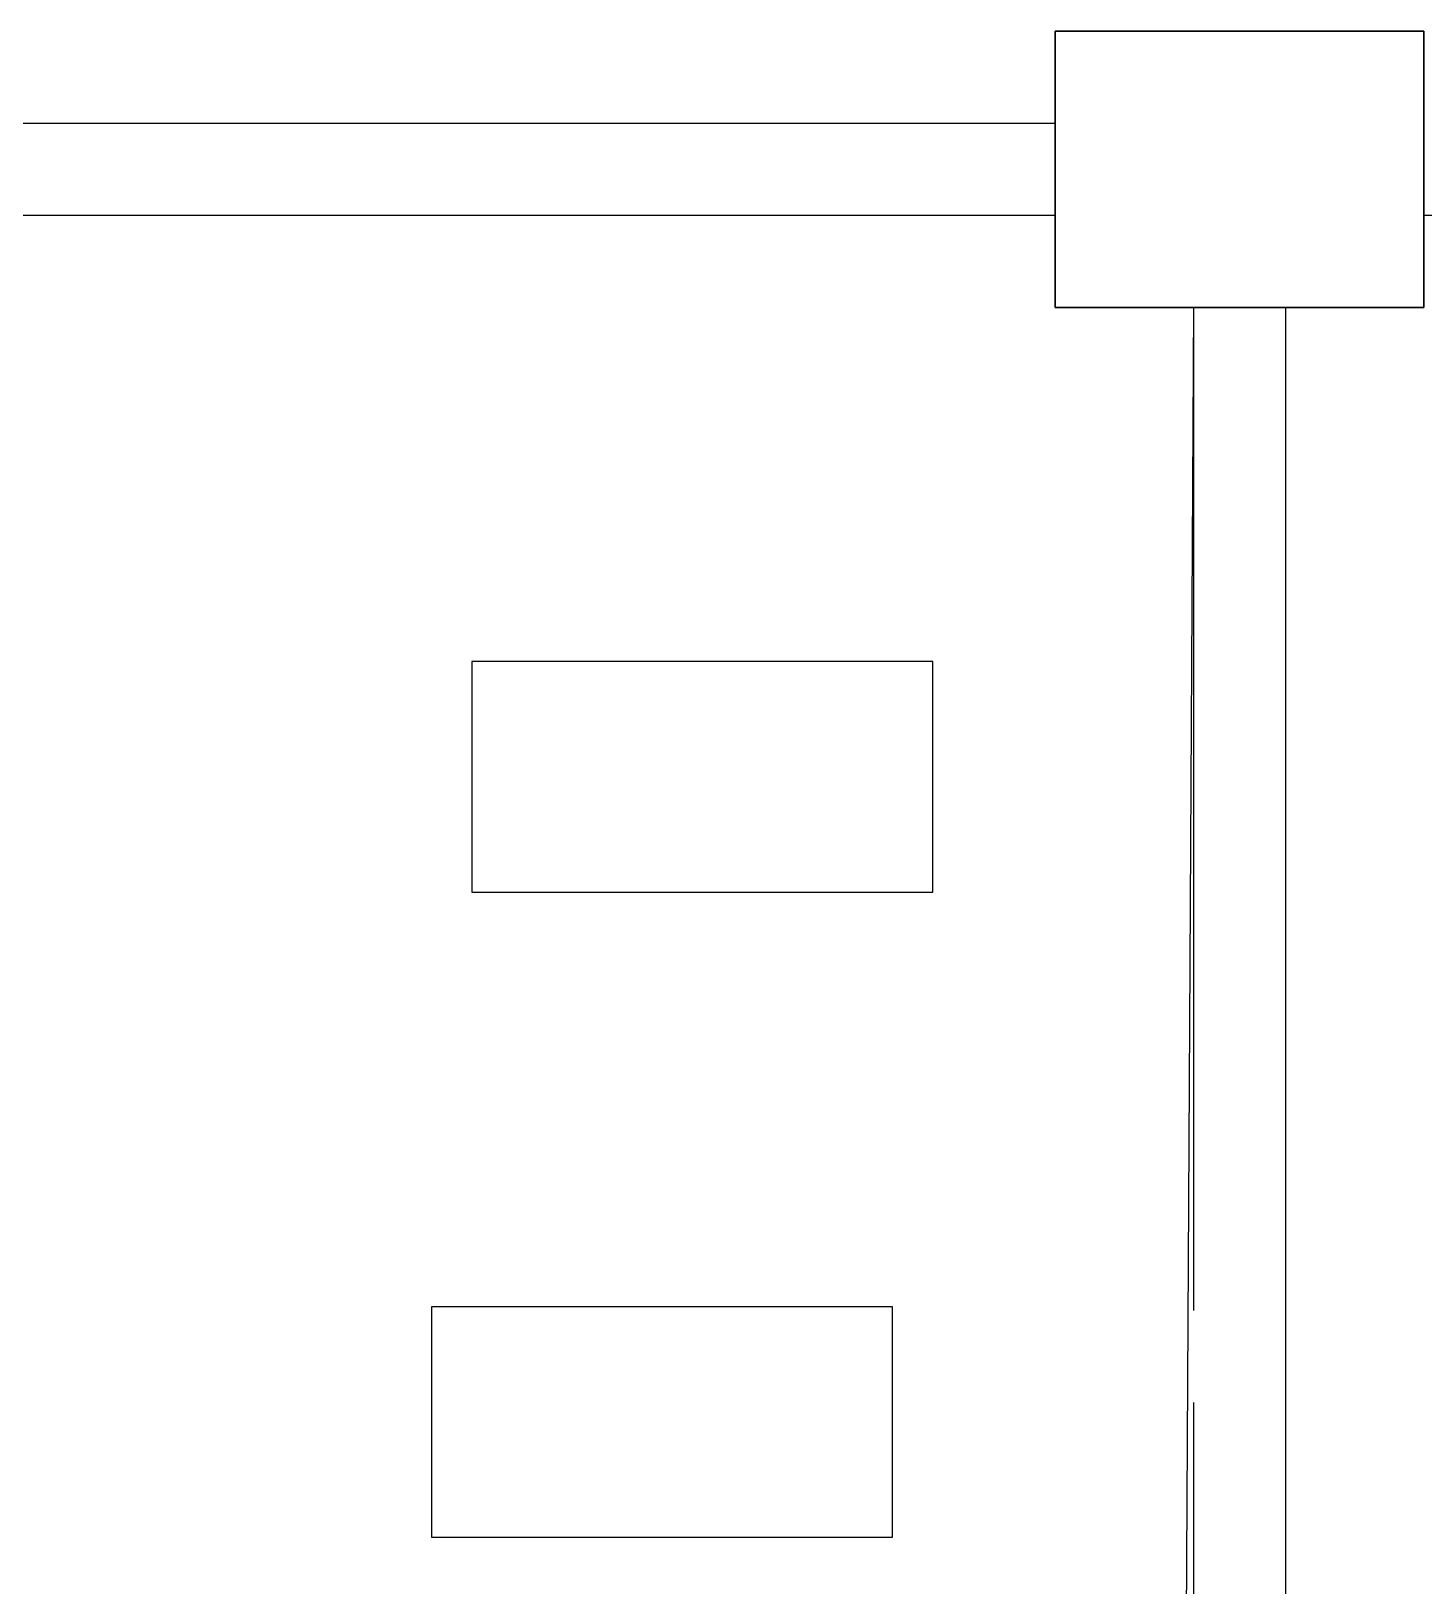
# Model space of a CAD drawing. Extents: x -19 to 297, y 0 to 420.
# Drawn here: x 117.61 to 125.17, y 241.33 to 249.77 of the extents above; entities that cross this region are included whole.
import ezdxf

# ---------------------------------------------------------------- set-up
doc = ezdxf.new("R2010")
doc.units = 0
doc.header["$MEASUREMENT"] = 0
doc.linetypes.add('K5LT_BASIC', pattern=[0])
doc.layers.add('Системный слой', color=7, linetype='Continuous')

# ---------------------------------------------------------------- blocks, each defined once
blk = doc.blocks.new('*U')
at = {"layer": 'Системный слой', "color": 5, "linetype": 'K5LT_BASIC'}
for p, q in [((125.1667, 249.7688), (123.1667, 249.7688)), ((123.1667, 249.7688), (123.1667, 248.2688)), ((125.1667, 248.2688), (125.1667, 249.7688)), ((123.1667, 248.2688), (125.1667, 248.2688)), ((122.5029, 246.3478), (120.0029, 246.3478)), ((120.0029, 246.3478), (120.0029, 245.0978)), ((122.5029, 245.0978), (122.5029, 246.3478)), ((120.0029, 245.0978), (122.5029, 245.0978)), ((122.2842, 242.8477), (119.7842, 242.8477)), ((119.7842, 242.8477), (119.7842, 241.5977)), ((122.2842, 241.5977), (122.2842, 242.8477)), ((119.7842, 241.5977), (122.2842, 241.5977))]:
    blk.add_line(p, q, dxfattribs=at)

msp = doc.modelspace()

# ---------------------------------------------------------------- linework, layer by layer
at = {"layer": 'Системный слой', "color": 5, "linetype": 'K5LT_BASIC'}
for p, q in [((125.1667, 249.7688), (123.1667, 249.7688)), ((123.1667, 248.2688), (123.1667, 249.7688)), ((123.1667, 249.7688), (123.1667, 248.2688)), ((123.1667, 249.7688), (125.1667, 249.7688)), ((125.1667, 249.7688), (125.1667, 248.2688)), ((125.1667, 249.7688), (125.1667, 248.2688)), ((117.1669, 249.2689), (123.1669, 249.2689)), ((123.1667, 248.7688), (117.1667, 248.7688)), ((131.1667, 248.7688), (125.1667, 248.7688)), ((125.1667, 248.2688), (123.1667, 248.2688)), ((123.1667, 248.2688), (125.1667, 248.2688)), ((123.1667, 248.2688), (125.1667, 248.2688)), ((124.4167, 248.2688), (123.6667, 248.2688)), ((123.9163, 248.2688), (123.8675, 239.1756)), ((123.9163, 248.2688), (123.9163, 242.8278)), ((124.4167, 248.2688), (124.4167, 236.7688)), ((124.667, 248.2692), (125.1667, 248.2688)), ((123.9163, 242.3282), (123.9163, 236.7688))]:
    msp.add_line(p, q, dxfattribs=at)

# ---------------------------------------------------------------- block references
at = {"layer": 'Системный слой'}
msp.add_blockref('*U', (0, 0), dxfattribs=at)
msp.add_blockref('*U', (0, 0), dxfattribs=at)
msp.add_blockref('*U', (0, 0), dxfattribs=at)
msp.add_blockref('*U', (0, 0), dxfattribs=at)
msp.add_blockref('*U', (0, 0), dxfattribs=at)
msp.add_blockref('*U', (0, 0), dxfattribs=at)
msp.add_blockref('*U', (0, 0), dxfattribs=at)
msp.add_blockref('*U', (0, 0), dxfattribs=at)
msp.add_blockref('*U', (0, 0), dxfattribs=at)
msp.add_blockref('*U', (0, 0), dxfattribs=at)
msp.add_blockref('*U', (0, 0), dxfattribs=at)
msp.add_blockref('*U', (0, 0), dxfattribs=at)
msp.add_blockref('*U', (0, 0), dxfattribs=at)
msp.add_blockref('*U', (0, 0), dxfattribs=at)
msp.add_blockref('*U', (0, 0), dxfattribs=at)
msp.add_blockref('*U', (0, 0), dxfattribs=at)
msp.add_blockref('*U', (0, 0), dxfattribs=at)
msp.add_blockref('*U', (0, 0), dxfattribs=at)
msp.add_blockref('*U', (0, 0), dxfattribs=at)
msp.add_blockref('*U', (0, 0), dxfattribs=at)
msp.add_blockref('*U', (0, 0), dxfattribs=at)
msp.add_blockref('*U', (0, 0), dxfattribs=at)
msp.add_blockref('*U', (0, 0), dxfattribs=at)
msp.add_blockref('*U', (0, 0), dxfattribs=at)
msp.add_blockref('*U', (0, 0), dxfattribs=at)
msp.add_blockref('*U', (0, 0), dxfattribs=at)
msp.add_blockref('*U', (0, 0), dxfattribs=at)
msp.add_blockref('*U', (0, 0), dxfattribs=at)
msp.add_blockref('*U', (0, 0), dxfattribs=at)
msp.add_blockref('*U', (0, 0), dxfattribs=at)
msp.add_blockref('*U', (0, 0), dxfattribs=at)
msp.add_blockref('*U', (0, 0), dxfattribs=at)
msp.add_blockref('*U', (0, 0), dxfattribs=at)
msp.add_blockref('*U', (0, 0), dxfattribs=at)
msp.add_blockref('*U', (0, 0), dxfattribs=at)
msp.add_blockref('*U', (0, 0), dxfattribs=at)
msp.add_blockref('*U', (0, 0), dxfattribs=at)
msp.add_blockref('*U', (0, 0), dxfattribs=at)
msp.add_blockref('*U', (0, 0), dxfattribs=at)
msp.add_blockref('*U', (0, 0), dxfattribs=at)
msp.add_blockref('*U', (0, 0), dxfattribs=at)
msp.add_blockref('*U', (0, 0), dxfattribs=at)
msp.add_blockref('*U', (0, 0), dxfattribs=at)
msp.add_blockref('*U', (0, 0), dxfattribs=at)
msp.add_blockref('*U', (0, 0), dxfattribs=at)
msp.add_blockref('*U', (0, 0), dxfattribs=at)
msp.add_blockref('*U', (0, 0), dxfattribs=at)
msp.add_blockref('*U', (0, 0), dxfattribs=at)
msp.add_blockref('*U', (0, 0), dxfattribs=at)
msp.add_blockref('*U', (0, 0), dxfattribs=at)
msp.add_blockref('*U', (0, 0), dxfattribs=at)
msp.add_blockref('*U', (0, 0), dxfattribs=at)
msp.add_blockref('*U', (0, 0), dxfattribs=at)
msp.add_blockref('*U', (0, 0), dxfattribs=at)
msp.add_blockref('*U', (0, 0), dxfattribs=at)
msp.add_blockref('*U', (0, 0), dxfattribs=at)
msp.add_blockref('*U', (0, 0), dxfattribs=at)
msp.add_blockref('*U', (0, 0), dxfattribs=at)
msp.add_blockref('*U', (0, 0), dxfattribs=at)
msp.add_blockref('*U', (0, 0), dxfattribs=at)
msp.add_blockref('*U', (0, 0), dxfattribs=at)
msp.add_blockref('*U', (0, 0), dxfattribs=at)
msp.add_blockref('*U', (0, 0), dxfattribs=at)
msp.add_blockref('*U', (0, 0), dxfattribs=at)
msp.add_blockref('*U', (0, 0), dxfattribs=at)
msp.add_blockref('*U', (0, 0), dxfattribs=at)
msp.add_blockref('*U', (0, 0), dxfattribs=at)
msp.add_blockref('*U', (0, 0), dxfattribs=at)
msp.add_blockref('*U', (0, 0), dxfattribs=at)
msp.add_blockref('*U', (0, 0), dxfattribs=at)
msp.add_blockref('*U', (0, 0), dxfattribs=at)
msp.add_blockref('*U', (0, 0), dxfattribs=at)
msp.add_blockref('*U', (0, 0), dxfattribs=at)
msp.add_blockref('*U', (0, 0), dxfattribs=at)
msp.add_blockref('*U', (0, 0), dxfattribs=at)
msp.add_blockref('*U', (0, 0), dxfattribs=at)
msp.add_blockref('*U', (0, 0), dxfattribs=at)
msp.add_blockref('*U', (0, 0), dxfattribs=at)
msp.add_blockref('*U', (0, 0), dxfattribs=at)
msp.add_blockref('*U', (0, 0), dxfattribs=at)
msp.add_blockref('*U', (0, 0), dxfattribs=at)
msp.add_blockref('*U', (0, 0), dxfattribs=at)
msp.add_blockref('*U', (0, 0), dxfattribs=at)
msp.add_blockref('*U', (0, 0), dxfattribs=at)
msp.add_blockref('*U', (0, 0), dxfattribs=at)
msp.add_blockref('*U', (0, 0), dxfattribs=at)
msp.add_blockref('*U', (0, 0), dxfattribs=at)
msp.add_blockref('*U', (0, 0), dxfattribs=at)
msp.add_blockref('*U', (0, 0), dxfattribs=at)
msp.add_blockref('*U', (0, 0), dxfattribs=at)
msp.add_blockref('*U', (0, 0), dxfattribs=at)
msp.add_blockref('*U', (0, 0), dxfattribs=at)
msp.add_blockref('*U', (0, 0), dxfattribs=at)
msp.add_blockref('*U', (0, 0), dxfattribs=at)
msp.add_blockref('*U', (0, 0), dxfattribs=at)
msp.add_blockref('*U', (0, 0), dxfattribs=at)
msp.add_blockref('*U', (0, 0), dxfattribs=at)
msp.add_blockref('*U', (0, 0), dxfattribs=at)
msp.add_blockref('*U', (0, 0), dxfattribs=at)
msp.add_blockref('*U', (0, 0), dxfattribs=at)
msp.add_blockref('*U', (0, 0), dxfattribs=at)
msp.add_blockref('*U', (0, 0), dxfattribs=at)
msp.add_blockref('*U', (0, 0), dxfattribs=at)
msp.add_blockref('*U', (0, 0), dxfattribs=at)
msp.add_blockref('*U', (0, 0), dxfattribs=at)
msp.add_blockref('*U', (0, 0), dxfattribs=at)
msp.add_blockref('*U', (0, 0), dxfattribs=at)
msp.add_blockref('*U', (0, 0), dxfattribs=at)
msp.add_blockref('*U', (0, 0), dxfattribs=at)
msp.add_blockref('*U', (0, 0), dxfattribs=at)
msp.add_blockref('*U', (0, 0), dxfattribs=at)
msp.add_blockref('*U', (0, 0), dxfattribs=at)
msp.add_blockref('*U', (0, 0), dxfattribs=at)
msp.add_blockref('*U', (0, 0), dxfattribs=at)
msp.add_blockref('*U', (0, 0), dxfattribs=at)
msp.add_blockref('*U', (0, 0), dxfattribs=at)
msp.add_blockref('*U', (0, 0), dxfattribs=at)
msp.add_blockref('*U', (0, 0), dxfattribs=at)
msp.add_blockref('*U', (0, 0), dxfattribs=at)
msp.add_blockref('*U', (0, 0), dxfattribs=at)
msp.add_blockref('*U', (0, 0), dxfattribs=at)
msp.add_blockref('*U', (0, 0), dxfattribs=at)
msp.add_blockref('*U', (0, 0), dxfattribs=at)
msp.add_blockref('*U', (0, 0), dxfattribs=at)
msp.add_blockref('*U', (0, 0), dxfattribs=at)
msp.add_blockref('*U', (0, 0), dxfattribs=at)
msp.add_blockref('*U', (0, 0), dxfattribs=at)
msp.add_blockref('*U', (0, 0), dxfattribs=at)
msp.add_blockref('*U', (0, 0), dxfattribs=at)
msp.add_blockref('*U', (0, 0), dxfattribs=at)
msp.add_blockref('*U', (0, 0), dxfattribs=at)
msp.add_blockref('*U', (0, 0), dxfattribs=at)
msp.add_blockref('*U', (0, 0), dxfattribs=at)
msp.add_blockref('*U', (0, 0), dxfattribs=at)
msp.add_blockref('*U', (0, 0), dxfattribs=at)
msp.add_blockref('*U', (0, 0), dxfattribs=at)
msp.add_blockref('*U', (0, 0), dxfattribs=at)
msp.add_blockref('*U', (0, 0), dxfattribs=at)
msp.add_blockref('*U', (0, 0), dxfattribs=at)
msp.add_blockref('*U', (0, 0), dxfattribs=at)
msp.add_blockref('*U', (0, 0), dxfattribs=at)
msp.add_blockref('*U', (0, 0), dxfattribs=at)
msp.add_blockref('*U', (0, 0), dxfattribs=at)
msp.add_blockref('*U', (0, 0), dxfattribs=at)
msp.add_blockref('*U', (0, 0), dxfattribs=at)
msp.add_blockref('*U', (0, 0), dxfattribs=at)
msp.add_blockref('*U', (0, 0), dxfattribs=at)
msp.add_blockref('*U', (0, 0), dxfattribs=at)
msp.add_blockref('*U', (0, 0), dxfattribs=at)
msp.add_blockref('*U', (0, 0), dxfattribs=at)
msp.add_blockref('*U', (0, 0), dxfattribs=at)
msp.add_blockref('*U', (0, 0), dxfattribs=at)
msp.add_blockref('*U', (0, 0), dxfattribs=at)
msp.add_blockref('*U', (0, 0), dxfattribs=at)
msp.add_blockref('*U', (0, 0), dxfattribs=at)
msp.add_blockref('*U', (0, 0), dxfattribs=at)
msp.add_blockref('*U', (0, 0), dxfattribs=at)
msp.add_blockref('*U', (0, 0), dxfattribs=at)
msp.add_blockref('*U', (0, 0), dxfattribs=at)
msp.add_blockref('*U', (0, 0), dxfattribs=at)
msp.add_blockref('*U', (0, 0), dxfattribs=at)
msp.add_blockref('*U', (0, 0), dxfattribs=at)
msp.add_blockref('*U', (0, 0), dxfattribs=at)
msp.add_blockref('*U', (0, 0), dxfattribs=at)
msp.add_blockref('*U', (0, 0), dxfattribs=at)
msp.add_blockref('*U', (0, 0), dxfattribs=at)
msp.add_blockref('*U', (0, 0), dxfattribs=at)
msp.add_blockref('*U', (0, 0), dxfattribs=at)
msp.add_blockref('*U', (0, 0), dxfattribs=at)
msp.add_blockref('*U', (0, 0), dxfattribs=at)
msp.add_blockref('*U', (0, 0), dxfattribs=at)
msp.add_blockref('*U', (0, 0), dxfattribs=at)
msp.add_blockref('*U', (0, 0), dxfattribs=at)
msp.add_blockref('*U', (0, 0), dxfattribs=at)
msp.add_blockref('*U', (0, 0), dxfattribs=at)
msp.add_blockref('*U', (0, 0), dxfattribs=at)
msp.add_blockref('*U', (0, 0), dxfattribs=at)
msp.add_blockref('*U', (0, 0), dxfattribs=at)
msp.add_blockref('*U', (0, 0), dxfattribs=at)
msp.add_blockref('*U', (0, 0), dxfattribs=at)
msp.add_blockref('*U', (0, 0), dxfattribs=at)
msp.add_blockref('*U', (0, 0), dxfattribs=at)
msp.add_blockref('*U', (0, 0), dxfattribs=at)
msp.add_blockref('*U', (0, 0), dxfattribs=at)
msp.add_blockref('*U', (0, 0), dxfattribs=at)
msp.add_blockref('*U', (0, 0), dxfattribs=at)
msp.add_blockref('*U', (0, 0), dxfattribs=at)
msp.add_blockref('*U', (0, 0), dxfattribs=at)
msp.add_blockref('*U', (0, 0), dxfattribs=at)
msp.add_blockref('*U', (0, 0), dxfattribs=at)
msp.add_blockref('*U', (0, 0), dxfattribs=at)
msp.add_blockref('*U', (0, 0), dxfattribs=at)
msp.add_blockref('*U', (0, 0), dxfattribs=at)
msp.add_blockref('*U', (0, 0), dxfattribs=at)
msp.add_blockref('*U', (0, 0), dxfattribs=at)
msp.add_blockref('*U', (0, 0), dxfattribs=at)
msp.add_blockref('*U', (0, 0), dxfattribs=at)
msp.add_blockref('*U', (0, 0), dxfattribs=at)
msp.add_blockref('*U', (0, 0), dxfattribs=at)
msp.add_blockref('*U', (0, 0), dxfattribs=at)
msp.add_blockref('*U', (0, 0), dxfattribs=at)
msp.add_blockref('*U', (0, 0), dxfattribs=at)
msp.add_blockref('*U', (0, 0), dxfattribs=at)
msp.add_blockref('*U', (0, 0), dxfattribs=at)
msp.add_blockref('*U', (0, 0), dxfattribs=at)
msp.add_blockref('*U', (0, 0), dxfattribs=at)
msp.add_blockref('*U', (0, 0), dxfattribs=at)
msp.add_blockref('*U', (0, 0), dxfattribs=at)
msp.add_blockref('*U', (0, 0), dxfattribs=at)
msp.add_blockref('*U', (0, 0), dxfattribs=at)
msp.add_blockref('*U', (0, 0), dxfattribs=at)
msp.add_blockref('*U', (0, 0), dxfattribs=at)
msp.add_blockref('*U', (0, 0), dxfattribs=at)
msp.add_blockref('*U', (0, 0), dxfattribs=at)
msp.add_blockref('*U', (0, 0), dxfattribs=at)
msp.add_blockref('*U', (0, 0), dxfattribs=at)
msp.add_blockref('*U', (0, 0), dxfattribs=at)
msp.add_blockref('*U', (0, 0), dxfattribs=at)
msp.add_blockref('*U', (0, 0), dxfattribs=at)
msp.add_blockref('*U', (0, 0), dxfattribs=at)
msp.add_blockref('*U', (0, 0), dxfattribs=at)
msp.add_blockref('*U', (0, 0), dxfattribs=at)
msp.add_blockref('*U', (0, 0), dxfattribs=at)
msp.add_blockref('*U', (0, 0), dxfattribs=at)
msp.add_blockref('*U', (0, 0), dxfattribs=at)
msp.add_blockref('*U', (0, 0), dxfattribs=at)
msp.add_blockref('*U', (0, 0), dxfattribs=at)
msp.add_blockref('*U', (0, 0), dxfattribs=at)
msp.add_blockref('*U', (0, 0), dxfattribs=at)
msp.add_blockref('*U', (0, 0), dxfattribs=at)
msp.add_blockref('*U', (0, 0), dxfattribs=at)
msp.add_blockref('*U', (0, 0), dxfattribs=at)
msp.add_blockref('*U', (0, 0), dxfattribs=at)
msp.add_blockref('*U', (0, 0), dxfattribs=at)
msp.add_blockref('*U', (0, 0), dxfattribs=at)
msp.add_blockref('*U', (0, 0), dxfattribs=at)
msp.add_blockref('*U', (0, 0), dxfattribs=at)
msp.add_blockref('*U', (0, 0), dxfattribs=at)
msp.add_blockref('*U', (0, 0), dxfattribs=at)
msp.add_blockref('*U', (0, 0), dxfattribs=at)
msp.add_blockref('*U', (0, 0), dxfattribs=at)
msp.add_blockref('*U', (0, 0), dxfattribs=at)
msp.add_blockref('*U', (0, 0), dxfattribs=at)
msp.add_blockref('*U', (0, 0), dxfattribs=at)
msp.add_blockref('*U', (0, 0), dxfattribs=at)
msp.add_blockref('*U', (0, 0), dxfattribs=at)
msp.add_blockref('*U', (0, 0), dxfattribs=at)
msp.add_blockref('*U', (0, 0), dxfattribs=at)
msp.add_blockref('*U', (0, 0), dxfattribs=at)
msp.add_blockref('*U', (0, 0), dxfattribs=at)
msp.add_blockref('*U', (0, 0), dxfattribs=at)
msp.add_blockref('*U', (0, 0), dxfattribs=at)
msp.add_blockref('*U', (0, 0), dxfattribs=at)
msp.add_blockref('*U', (0, 0), dxfattribs=at)
msp.add_blockref('*U', (0, 0), dxfattribs=at)
msp.add_blockref('*U', (0, 0), dxfattribs=at)
msp.add_blockref('*U', (0, 0), dxfattribs=at)
msp.add_blockref('*U', (0, 0), dxfattribs=at)
msp.add_blockref('*U', (0, 0), dxfattribs=at)
msp.add_blockref('*U', (0, 0), dxfattribs=at)
msp.add_blockref('*U', (0, 0), dxfattribs=at)
msp.add_blockref('*U', (0, 0), dxfattribs=at)
msp.add_blockref('*U', (0, 0), dxfattribs=at)
msp.add_blockref('*U', (0, 0), dxfattribs=at)
msp.add_blockref('*U', (0, 0), dxfattribs=at)
msp.add_blockref('*U', (0, 0), dxfattribs=at)
msp.add_blockref('*U', (0, 0), dxfattribs=at)
msp.add_blockref('*U', (0, 0), dxfattribs=at)
msp.add_blockref('*U', (0, 0), dxfattribs=at)
msp.add_blockref('*U', (0, 0), dxfattribs=at)
msp.add_blockref('*U', (0, 0), dxfattribs=at)
msp.add_blockref('*U', (0, 0), dxfattribs=at)
msp.add_blockref('*U', (0, 0), dxfattribs=at)
msp.add_blockref('*U', (0, 0), dxfattribs=at)
msp.add_blockref('*U', (0, 0), dxfattribs=at)
msp.add_blockref('*U', (0, 0), dxfattribs=at)
msp.add_blockref('*U', (0, 0), dxfattribs=at)
msp.add_blockref('*U', (0, 0), dxfattribs=at)
msp.add_blockref('*U', (0, 0), dxfattribs=at)
msp.add_blockref('*U', (0, 0), dxfattribs=at)
msp.add_blockref('*U', (0, 0), dxfattribs=at)
msp.add_blockref('*U', (0, 0), dxfattribs=at)
msp.add_blockref('*U', (0, 0), dxfattribs=at)
msp.add_blockref('*U', (0, 0), dxfattribs=at)
msp.add_blockref('*U', (0, 0), dxfattribs=at)
msp.add_blockref('*U', (0, 0), dxfattribs=at)
msp.add_blockref('*U', (0, 0), dxfattribs=at)
msp.add_blockref('*U', (0, 0), dxfattribs=at)
msp.add_blockref('*U', (0, 0), dxfattribs=at)
msp.add_blockref('*U', (0, 0), dxfattribs=at)
msp.add_blockref('*U', (0, 0), dxfattribs=at)
msp.add_blockref('*U', (0, 0), dxfattribs=at)
msp.add_blockref('*U', (0, 0), dxfattribs=at)
msp.add_blockref('*U', (0, 0), dxfattribs=at)
msp.add_blockref('*U', (0, 0), dxfattribs=at)
msp.add_blockref('*U', (0, 0), dxfattribs=at)
msp.add_blockref('*U', (0, 0), dxfattribs=at)
msp.add_blockref('*U', (0, 0), dxfattribs=at)
msp.add_blockref('*U', (0, 0), dxfattribs=at)
msp.add_blockref('*U', (0, 0), dxfattribs=at)
msp.add_blockref('*U', (0, 0), dxfattribs=at)
msp.add_blockref('*U', (0, 0), dxfattribs=at)
msp.add_blockref('*U', (0, 0), dxfattribs=at)
msp.add_blockref('*U', (0, 0), dxfattribs=at)
msp.add_blockref('*U', (0, 0), dxfattribs=at)
msp.add_blockref('*U', (0, 0), dxfattribs=at)
msp.add_blockref('*U', (0, 0), dxfattribs=at)
msp.add_blockref('*U', (0, 0), dxfattribs=at)
msp.add_blockref('*U', (0, 0), dxfattribs=at)
msp.add_blockref('*U', (0, 0), dxfattribs=at)
msp.add_blockref('*U', (0, 0), dxfattribs=at)
msp.add_blockref('*U', (0, 0), dxfattribs=at)
msp.add_blockref('*U', (0, 0), dxfattribs=at)
msp.add_blockref('*U', (0, 0), dxfattribs=at)
msp.add_blockref('*U', (0, 0), dxfattribs=at)
msp.add_blockref('*U', (0, 0), dxfattribs=at)
msp.add_blockref('*U', (0, 0), dxfattribs=at)
msp.add_blockref('*U', (0, 0), dxfattribs=at)
msp.add_blockref('*U', (0, 0), dxfattribs=at)
msp.add_blockref('*U', (0, 0), dxfattribs=at)
msp.add_blockref('*U', (0, 0), dxfattribs=at)
msp.add_blockref('*U', (0, 0), dxfattribs=at)
msp.add_blockref('*U', (0, 0), dxfattribs=at)
msp.add_blockref('*U', (0, 0), dxfattribs=at)
msp.add_blockref('*U', (0, 0), dxfattribs=at)
msp.add_blockref('*U', (0, 0), dxfattribs=at)
msp.add_blockref('*U', (0, 0), dxfattribs=at)
msp.add_blockref('*U', (0, 0), dxfattribs=at)
msp.add_blockref('*U', (0, 0), dxfattribs=at)
msp.add_blockref('*U', (0, 0), dxfattribs=at)
msp.add_blockref('*U', (0, 0), dxfattribs=at)
msp.add_blockref('*U', (0, 0), dxfattribs=at)
msp.add_blockref('*U', (0, 0), dxfattribs=at)
msp.add_blockref('*U', (0, 0), dxfattribs=at)
msp.add_blockref('*U', (0, 0), dxfattribs=at)
msp.add_blockref('*U', (0, 0), dxfattribs=at)
msp.add_blockref('*U', (0, 0), dxfattribs=at)
msp.add_blockref('*U', (0, 0), dxfattribs=at)
msp.add_blockref('*U', (0, 0), dxfattribs=at)
msp.add_blockref('*U', (0, 0), dxfattribs=at)
msp.add_blockref('*U', (0, 0), dxfattribs=at)
msp.add_blockref('*U', (0, 0), dxfattribs=at)
msp.add_blockref('*U', (0, 0), dxfattribs=at)
msp.add_blockref('*U', (0, 0), dxfattribs=at)
msp.add_blockref('*U', (0, 0), dxfattribs=at)
msp.add_blockref('*U', (0, 0), dxfattribs=at)
msp.add_blockref('*U', (0, 0), dxfattribs=at)
msp.add_blockref('*U', (0, 0), dxfattribs=at)
msp.add_blockref('*U', (0, 0), dxfattribs=at)
msp.add_blockref('*U', (0, 0), dxfattribs=at)
msp.add_blockref('*U', (0, 0), dxfattribs=at)
msp.add_blockref('*U', (0, 0), dxfattribs=at)
msp.add_blockref('*U', (0, 0), dxfattribs=at)
msp.add_blockref('*U', (0, 0), dxfattribs=at)
msp.add_blockref('*U', (0, 0), dxfattribs=at)
msp.add_blockref('*U', (0, 0), dxfattribs=at)
msp.add_blockref('*U', (0, 0), dxfattribs=at)
msp.add_blockref('*U', (0, 0), dxfattribs=at)
msp.add_blockref('*U', (0, 0), dxfattribs=at)
msp.add_blockref('*U', (0, 0), dxfattribs=at)
msp.add_blockref('*U', (0, 0), dxfattribs=at)
msp.add_blockref('*U', (0, 0), dxfattribs=at)
msp.add_blockref('*U', (0, 0), dxfattribs=at)
msp.add_blockref('*U', (0, 0), dxfattribs=at)
msp.add_blockref('*U', (0, 0), dxfattribs=at)
msp.add_blockref('*U', (0, 0), dxfattribs=at)
msp.add_blockref('*U', (0, 0), dxfattribs=at)
msp.add_blockref('*U', (0, 0), dxfattribs=at)
msp.add_blockref('*U', (0, 0), dxfattribs=at)
msp.add_blockref('*U', (0, 0), dxfattribs=at)
msp.add_blockref('*U', (0, 0), dxfattribs=at)
msp.add_blockref('*U', (0, 0), dxfattribs=at)
msp.add_blockref('*U', (0, 0), dxfattribs=at)
msp.add_blockref('*U', (0, 0), dxfattribs=at)
msp.add_blockref('*U', (0, 0), dxfattribs=at)
msp.add_blockref('*U', (0, 0), dxfattribs=at)
msp.add_blockref('*U', (0, 0), dxfattribs=at)
msp.add_blockref('*U', (0, 0), dxfattribs=at)
msp.add_blockref('*U', (0, 0), dxfattribs=at)
msp.add_blockref('*U', (0, 0), dxfattribs=at)
msp.add_blockref('*U', (0, 0), dxfattribs=at)
msp.add_blockref('*U', (0, 0), dxfattribs=at)
msp.add_blockref('*U', (0, 0), dxfattribs=at)
msp.add_blockref('*U', (0, 0), dxfattribs=at)
msp.add_blockref('*U', (0, 0), dxfattribs=at)
msp.add_blockref('*U', (0, 0), dxfattribs=at)
msp.add_blockref('*U', (0, 0), dxfattribs=at)
msp.add_blockref('*U', (0, 0), dxfattribs=at)
msp.add_blockref('*U', (0, 0), dxfattribs=at)
msp.add_blockref('*U', (0, 0), dxfattribs=at)
msp.add_blockref('*U', (0, 0), dxfattribs=at)
msp.add_blockref('*U', (0, 0), dxfattribs=at)
msp.add_blockref('*U', (0, 0), dxfattribs=at)
msp.add_blockref('*U', (0, 0), dxfattribs=at)
msp.add_blockref('*U', (0, 0), dxfattribs=at)
msp.add_blockref('*U', (0, 0), dxfattribs=at)
msp.add_blockref('*U', (0, 0), dxfattribs=at)
msp.add_blockref('*U', (0, 0), dxfattribs=at)
msp.add_blockref('*U', (0, 0), dxfattribs=at)
msp.add_blockref('*U', (0, 0), dxfattribs=at)
msp.add_blockref('*U', (0, 0), dxfattribs=at)
msp.add_blockref('*U', (0, 0), dxfattribs=at)
msp.add_blockref('*U', (0, 0), dxfattribs=at)
msp.add_blockref('*U', (0, 0), dxfattribs=at)
msp.add_blockref('*U', (0, 0), dxfattribs=at)
msp.add_blockref('*U', (0, 0), dxfattribs=at)
msp.add_blockref('*U', (0, 0), dxfattribs=at)
msp.add_blockref('*U', (0, 0), dxfattribs=at)
msp.add_blockref('*U', (0, 0), dxfattribs=at)
msp.add_blockref('*U', (0, 0), dxfattribs=at)
msp.add_blockref('*U', (0, 0), dxfattribs=at)
msp.add_blockref('*U', (0, 0), dxfattribs=at)
msp.add_blockref('*U', (0, 0), dxfattribs=at)
msp.add_blockref('*U', (0, 0), dxfattribs=at)
msp.add_blockref('*U', (0, 0), dxfattribs=at)
msp.add_blockref('*U', (0, 0), dxfattribs=at)
msp.add_blockref('*U', (0, 0), dxfattribs=at)
msp.add_blockref('*U', (0, 0), dxfattribs=at)
msp.add_blockref('*U', (0, 0), dxfattribs=at)
msp.add_blockref('*U', (0, 0), dxfattribs=at)
msp.add_blockref('*U', (0, 0), dxfattribs=at)
msp.add_blockref('*U', (0, 0), dxfattribs=at)
msp.add_blockref('*U', (0, 0), dxfattribs=at)
msp.add_blockref('*U', (0, 0), dxfattribs=at)
msp.add_blockref('*U', (0, 0), dxfattribs=at)
msp.add_blockref('*U', (0, 0), dxfattribs=at)
msp.add_blockref('*U', (0, 0), dxfattribs=at)
msp.add_blockref('*U', (0, 0), dxfattribs=at)
msp.add_blockref('*U', (0, 0), dxfattribs=at)
msp.add_blockref('*U', (0, 0), dxfattribs=at)
msp.add_blockref('*U', (0, 0), dxfattribs=at)
msp.add_blockref('*U', (0, 0), dxfattribs=at)
msp.add_blockref('*U', (0, 0), dxfattribs=at)
msp.add_blockref('*U', (0, 0), dxfattribs=at)
msp.add_blockref('*U', (0, 0), dxfattribs=at)
msp.add_blockref('*U', (0, 0), dxfattribs=at)
msp.add_blockref('*U', (0, 0), dxfattribs=at)
msp.add_blockref('*U', (0, 0), dxfattribs=at)
msp.add_blockref('*U', (0, 0), dxfattribs=at)
msp.add_blockref('*U', (0, 0), dxfattribs=at)
msp.add_blockref('*U', (0, 0), dxfattribs=at)
msp.add_blockref('*U', (0, 0), dxfattribs=at)
msp.add_blockref('*U', (0, 0), dxfattribs=at)
msp.add_blockref('*U', (0, 0), dxfattribs=at)
msp.add_blockref('*U', (0, 0), dxfattribs=at)
msp.add_blockref('*U', (0, 0), dxfattribs=at)
msp.add_blockref('*U', (0, 0), dxfattribs=at)
msp.add_blockref('*U', (0, 0), dxfattribs=at)
msp.add_blockref('*U', (0, 0), dxfattribs=at)
msp.add_blockref('*U', (0, 0), dxfattribs=at)

doc.saveas('drawing.dxf')
